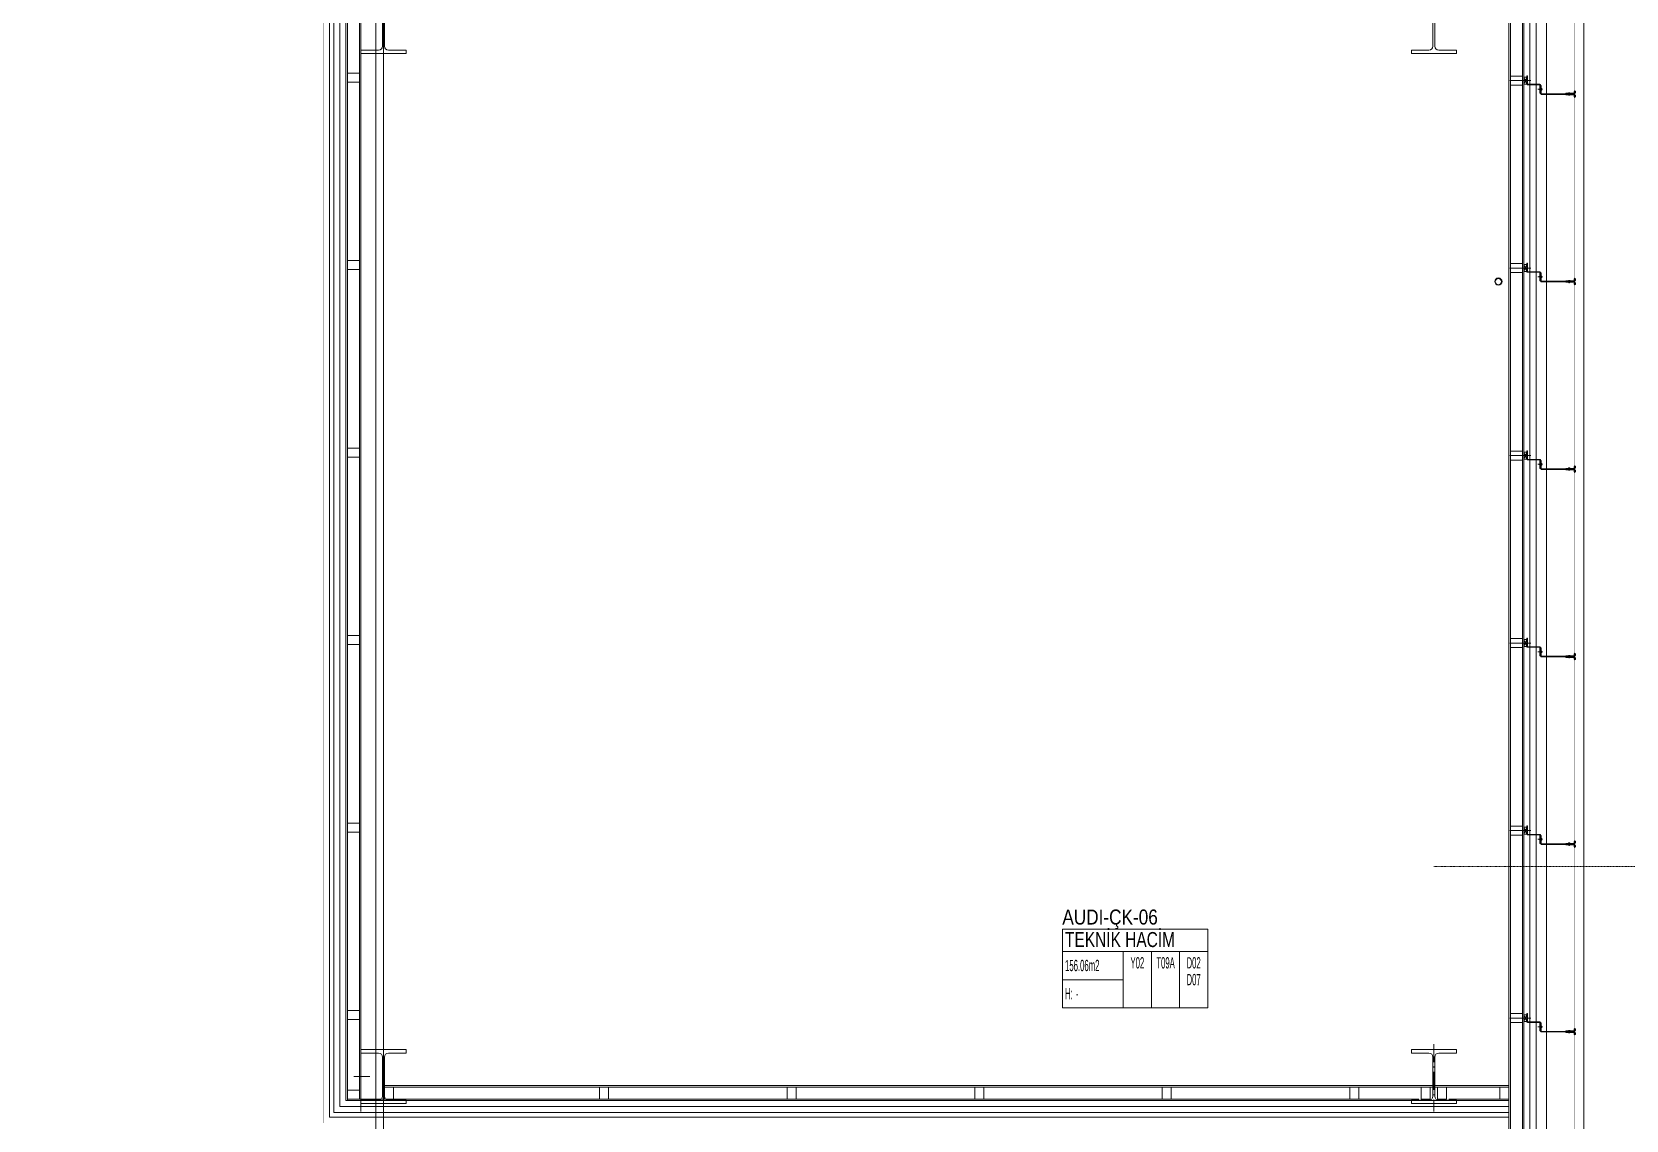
# Model space of a CAD drawing. Extents: x -2749 to 23780, y -1311 to 8245.
# Drawn here: x 21623 to 22686, y 1016 to 1741 of the extents above; entities that cross this region are included whole.
import ezdxf
from ezdxf.enums import TextEntityAlignment as Align

# ---------------------------------------------------------------- set-up
doc = ezdxf.new("R2010")
doc.units = 0
doc.header["$MEASUREMENT"] = 0
doc.linetypes.add('ACAD_ISO10W100', pattern=[18.5, 12, -3, 0.5, -3])
doc.linetypes.add('DASHDOT2', pattern=[0.5, 0.25, -0.125, 0, -0.125])
doc.layers.get('0').update_dxf_attribs({"color": 9, "lineweight": 9})
for name, color, linetype, lineweight in [('-M-HVAC-S-MNF2B', 251, 'Continuous', 9), ('06C', 9, 'Continuous', 9), ('06D', 9, 'Continuous', 9), ('1-ST-SAFT-SOGUK SU', 251, 'Continuous', 9), ('10', 9, 'Continuous', 9), ('11', 9, 'Continuous', 9), ('21', 9, 'Continuous', 9), ('24', 9, 'DASHDOT2', 9), ('33', 9, 'BATTING', 9), ('40B', 9, 'Continuous', 9), ('KALIP AKS', 8, 'ACAD_ISO10W100', 5)]:
    doc.layers.add(name, color=color, linetype=linetype, lineweight=lineweight)
doc.styles.add('Arial', font='arial.ttf', dxfattribs={"height": 2.5})
doc.styles.add('MuuM_TEXT-STANDART', font='ARIALN.TTF')
doc.linetypes.add('BATTING', pattern='A,0.0001,-0.1,[134,ltypeshp.shx,S=0.1,R=0,X=-0.1,Y=0],-0.2,[134,ltypeshp.shx,S=0.1,R=180,X=0.1,Y=0],-0.1', length=0.4001)

# ---------------------------------------------------------------- blocks, each defined once
blk = doc.blocks.new('P-AKS_AUDI')
at = {"layer": '24'}
blk.add_lwpolyline([(0, -1600), (360, -1600)], dxfattribs=at)
blk = doc.blocks.new('p- alum kaplama profil')
at = {"lineweight": 13}
blk.add_lwpolyline([(7.1, 12.6), (7.1, 26.5)], dxfattribs=at)
at = {"lineweight": 18}
blk.add_lwpolyline([(4.1, 6.2), (-1.4, 6.2), (-1.4, 6.5), (4.1, 6.5, 0.414214), (4.3, 6.7), (4.3, 14.7, -0.414214), (4.8, 15.2), (10.3, 15.2), (10.3, 14.9), (4.8, 14.9, 0.414214), (4.6, 14.7), (4.6, 6.7, -0.414214)], format="xyb", close=True, dxfattribs=at)
at = {"lineweight": 5}
blk.add_lwpolyline([(9.4, 15.2), (4.8, 15.2), (4.8, 17.2), (9.4, 17.2)], close=True, dxfattribs=at)
for points in [[(4.8, 15.2), (9.4, 17.2)], [(9.4, 15.2), (4.8, 17.2)]]:
    blk.add_lwpolyline(points, dxfattribs=at)
blk.add_lwpolyline([(-2.1, 5.6), (-2.1, -2.3), (-2.1, -15.7), (-1.7, -15.7), (-1.7, -2.3), (-1.7, 5.6), (-1.7, 5.6), (-1.7, 5.6), (-1.7, 5.6), (-1.7, 5.6), (-1.7, 5.6), (-1.7, 5.6), (-1.7, 5.6), (-1.7, 5.6), (-1.6, 5.6), (-1.6, 5.6), (-1.6, 5.6), (-1.6, 5.6), (-1.6, 5.6), (-1.6, 5.6), (-1.6, 5.6), (-1.6, 5.6), (-1.6, 5.6), (-1.6, 5.6), (-1.6, 5.6), (-1.6, 5.6), (-1.6, 5.6), (-1.6, 5.6), (-1.6, 5.6), (-1.6, 5.6), (-1.6, 5.7), (-1.6, 5.7), (-1.6, 5.7), (-1.6, 5.7), (-1.6, 5.7), (-1.6, 5.7), (-1.6, 5.7), (-1.6, 5.7), (3.9, 5.7), (3.9, 6.1), (-1.6, 6.1), (-1.6, 6.1), (-1.6, 6.1), (-1.6, 6.1), (-1.7, 6), (-1.7, 6), (-1.7, 6), (-1.7, 6), (-1.8, 6), (-1.8, 6), (-1.8, 6), (-1.8, 6), (-1.8, 6), (-1.9, 6), (-1.9, 5.9), (-1.9, 5.9), (-1.9, 5.9), (-1.9, 5.9), (-1.9, 5.9), (-2, 5.9), (-2, 5.8), (-2, 5.8), (-2, 5.8), (-2, 5.8), (-2, 5.7), (-2, 5.7), (-2, 5.7), (-2, 5.7), (-2, 5.7), (-2.1, 5.6), (-2.1, 5.6), (-2.1, 5.6)], close=True)
blk.add_lwpolyline([(-1.7, -2.3), (-2.1, -2.3)])
for points in [[(-2.4, -10.8), (-2.4, -16.4), (-2.4, -16.4, -0.414214), (-2.5, -16.5), (-2.5, -16.5), (-4.1, -16.5), (-4.1, -16.8), (-2.5, -16.8), (-2.5, -16.8, 0.414214), (-2.1, -16.4), (-2.1, -10.8)], [(-1.4, -10.8), (-1.7, -10.8), (-1.7, -16.4, 0.414214), (-1.2, -16.8), (-1.2, -16.8), (0.3, -16.8), (0.3, -16.5), (-1.2, -16.5), (-1.2, -16.5, -0.414214), (-1.4, -16.4), (-1.4, -16.4)]]:
    blk.add_lwpolyline(points, format="xyb", close=True)
for points in [[(0.7, 5.7, -10), (1.9, 5.7, -10)], [(0.7, 5.7, -10), (0.7, 5.6, -10), (0.7, 5.6, -10), (0.7, 5.6, -10), (0.7, 5.6, -10), (0.7, 5.6, -10), (0.7, 5.5, -10), (0.7, 5.5, -10), (0.7, 5.5, -10), (0.7, 5.5, -10), (0.7, 5.5, -10), (0.7, 5.4, -10), (0.7, 5.4, -10), (0.7, 5.4, -10), (0.7, 5.4, -10), (0.8, 5.4, -10), (0.8, 5.4, -10), (0.8, 5.3, -10), (0.8, 5.3, -10), (0.8, 5.3, -10), (0.8, 5.3, -10), (0.8, 5.3, -10), (0.9, 5.3, -10), (0.9, 5.3, -10), (0.9, 5.3, -10), (0.9, 5.2, -10), (0.9, 5.2, -10), (0.9, 5.2, -10), (1, 5.2, -10), (1, 5.2, -10), (1, 5.2, -10), (1, 5.2, -10), (1, 5.2, -10)], [(1.6, 7.1, -10), (1, 7.1, -10)], [(1.6, 6.9, -10), (1, 7, -10)], [(1.3, 5.9, -10), (1, 5.9, -10)], [(1, 5.7, -10), (1, 5.7, -10), (1, 5.7, -10), (1, 5.7, -10), (1, 5.7, -10), (1, 5.7, -10), (1, 5.7, -10), (1, 5.7, -10), (1, 5.7, -10), (1, 5.7, -10), (1, 5.7, -10), (1, 5.7, -10), (1, 5.7, -10), (1, 5.7, -10), (1, 5.7, -10), (1, 5.7, -10), (1, 5.7, -10), (1, 5.7, -10), (1, 5.7, -10), (1, 5.7, -10), (1, 5.7, -10), (1, 5.7, -10), (1, 5.7, -10), (1, 5.7, -10), (1, 5.7, -10), (1, 5.7, -10), (1, 5.7, -10), (1, 5.7, -10), (1, 5.7, -10), (1, 5.7, -10), (1, 5.7, -10), (1, 5.7, -10), (1, 5.7, -10)], [(1, 5.2, -10), (1, 5.2, -10), (1, 5.2, -10), (1, 5.2, -10), (1.1, 5.2, -10), (1.1, 5.2, -10), (1.1, 5.2, -10), (1.1, 5.2, -10), (1.1, 5.2, -10), (1.1, 5.2, -10), (1.1, 5.2, -10), (1.1, 5.2, -10), (1.1, 5.2, -10), (1.1, 5.2, -10), (1.1, 5.2, -10), (1.1, 5.2, -10), (1.1, 5.2, -10), (1.1, 5.2, -10), (1.1, 5.2, -10), (1.1, 5.2, -10), (1.1, 5.2, -10), (1.1, 5.2, -10), (1.2, 5.2, -10), (1.2, 5.2, -10), (1.2, 5.2, -10), (1.2, 5.2, -10), (1.2, 5.2, -10), (1.2, 5.2, -10), (1.2, 5.2, -10), (1.2, 5.2, -10), (1.2, 5.2, -10), (1.2, 5.2, -10), (1.2, 5.2, -10)], [(1, 6.9, -10), (1.3, 7.6, -10)], [(1, 5.8, -10), (1, 6, -10)], [(1, 5.7, -10), (1, 5.8, -10)], [(1.2, 5.2, -10), (1.2, 5.2, -10)], [(1.4, 5.2, -10), (1.2, 5.2, -10)], [(1.3, 4.9, -10), (1.3, 7.8, -10)], [(1.5, 6.8, -10), (1.3, 7.6, -10)], [(1.3, 6.2, -10), (1.3, 6.3, -10)], [(1.4, 5.2, -10), (1.4, 5.2, -10)], [(1.4, 5.2, -10), (1.4, 5.2, -10), (1.4, 5.2, -10), (1.4, 5.2, -10), (1.4, 5.2, -10), (1.4, 5.2, -10), (1.4, 5.2, -10), (1.4, 5.2, -10), (1.4, 5.2, -10), (1.4, 5.2, -10), (1.4, 5.2, -10), (1.4, 5.2, -10), (1.4, 5.2, -10), (1.4, 5.2, -10), (1.5, 5.2, -10), (1.5, 5.2, -10), (1.5, 5.2, -10), (1.5, 5.2, -10), (1.5, 5.2, -10), (1.5, 5.2, -10), (1.5, 5.2, -10), (1.5, 5.2, -10), (1.5, 5.2, -10), (1.5, 5.2, -10), (1.5, 5.2, -10), (1.5, 5.2, -10), (1.5, 5.2, -10), (1.5, 5.2, -10), (1.5, 5.2, -10), (1.5, 5.2, -10), (1.5, 5.2, -10), (1.5, 5.2, -10), (1.5, 5.2, -10)], [(1.5, 5.7, -10), (1.5, 5.9, -10)], [(1.5, 5.2, -10), (1.6, 5.2, -10), (1.6, 5.2, -10), (1.6, 5.2, -10), (1.6, 5.2, -10), (1.6, 5.2, -10), (1.7, 5.2, -10), (1.7, 5.2, -10), (1.7, 5.3, -10), (1.7, 5.3, -10), (1.7, 5.3, -10), (1.7, 5.3, -10), (1.8, 5.3, -10), (1.8, 5.3, -10), (1.8, 5.3, -10), (1.8, 5.3, -10), (1.8, 5.4, -10), (1.8, 5.4, -10), (1.8, 5.4, -10), (1.8, 5.4, -10), (1.9, 5.4, -10), (1.9, 5.4, -10), (1.9, 5.5, -10), (1.9, 5.5, -10), (1.9, 5.5, -10), (1.9, 5.5, -10), (1.9, 5.5, -10), (1.9, 5.6, -10), (1.9, 5.6, -10), (1.9, 5.6, -10), (1.9, 5.6, -10), (1.9, 5.6, -10), (1.9, 5.7, -10)], [(1.5, 5.7, -10), (1.5, 5.7, -10), (1.5, 5.7, -10), (1.5, 5.7, -10), (1.5, 5.7, -10), (1.5, 5.7, -10), (1.5, 5.7, -10), (1.5, 5.7, -10), (1.5, 5.7, -10), (1.5, 5.7, -10), (1.5, 5.7, -10), (1.5, 5.7, -10), (1.5, 5.7, -10), (1.5, 5.7, -10), (1.6, 5.7, -10), (1.6, 5.7, -10), (1.6, 5.7, -10), (1.6, 5.7, -10), (1.6, 5.7, -10), (1.6, 5.7, -10), (1.6, 5.7, -10), (1.6, 5.7, -10), (1.6, 5.7, -10), (1.6, 5.7, -10), (1.6, 5.7, -10), (1.6, 5.7, -10), (1.6, 5.7, -10), (1.6, 5.7, -10), (1.6, 5.7, -10), (1.6, 5.7, -10), (1.6, 5.7, -10), (1.6, 5.7, -10), (1.6, 5.7, -10)], [(-3.8, -17, 0), (-3.8, -17.1, 0), (-3.8, -17.1, 0), (-3.8, -17.1, 0), (-3.7, -17.1, 0), (-3.7, -17.2, 0), (-3.7, -17.2, 0), (-3.6, -17.2, 0), (-3.6, -17.2, 0), (-3.6, -17.2, 0), (-3.5, -17.3, 0), (-3.5, -17.3, 0), (-3.4, -17.3, 0), (-3.4, -17.3, 0), (-3.4, -17.3, 0), (-3.3, -17.3, 0), (-3.3, -17.3, 0), (-3.2, -17.3, 0), (-3.2, -17.3, 0), (-3.2, -17.3, 0), (-3.1, -17.3, 0), (-3.1, -17.3, 0), (-3.1, -17.3, 0), (-3, -17.2, 0), (-3, -17.2, 0), (-2.9, -17.2, 0), (-2.9, -17.2, 0), (-2.9, -17.2, 0), (-2.8, -17.1, 0), (-2.8, -17.1, 0), (-2.8, -17.1, 0), (-2.8, -17.1, 0), (-2.7, -17, 0)], [(-3.3, -17, 0), (-3.8, -17, 0)], [(-2.8, -16.5, 0), (-2.9, -16.5, 0), (-2.9, -16.5, 0), (-2.9, -16.4, 0), (-2.9, -16.4, 0), (-2.9, -16.4, 0), (-3, -16.4, 0), (-3, -16.3, 0), (-3, -16.3, 0), (-3, -16.3, 0), (-3.1, -16.3, 0), (-3.1, -16.3, 0), (-3.1, -16.2, 0), (-3.2, -16.2, 0), (-3.2, -16.2, 0), (-3.2, -16.2, 0), (-3.3, -16.2, 0), (-3.3, -16.2, 0), (-3.4, -16.2, 0), (-3.4, -16.2, 0), (-3.4, -16.2, 0), (-3.5, -16.3, 0), (-3.5, -16.3, 0), (-3.5, -16.3, 0), (-3.6, -16.3, 0), (-3.6, -16.3, 0), (-3.6, -16.4, 0), (-3.6, -16.4, 0), (-3.7, -16.4, 0), (-3.7, -16.4, 0), (-3.7, -16.5, 0), (-3.7, -16.5, 0), (-3.7, -16.5, 0)], [(-3.3, -16.5, 0), (-3.7, -16.5, 0)], [(-3.3, -16.5, 0), (-3.5, -16.5, 0)], [(-3.5, -16.5, 0), (-3.3, -16.5, 0)], [(-3.5, -17, 0), (-3.5, -16.5, 0)], [(-3.3, -17.5, 0), (-3.3, -16, 0)], [(-3.3, -16.5, 0), (-2.8, -16.5, 0)], [(-3.3, -16.5, 0), (-3, -16.5, 0)], [(-3, -16.5, 0), (-3.3, -16.5, 0)], [(-3.3, -17, 0), (-2.7, -17, 0)], [(-3, -17, 0), (-3, -16.5, 0)], [(-2.9, -13, 0), (-0.9, -13, 0)], [(-2.4, -12.5, 0), (-2.4, -12.5, 0), (-2.4, -12.6, 0), (-2.5, -12.6, 0), (-2.5, -12.6, 0), (-2.5, -12.6, 0), (-2.6, -12.7, 0), (-2.6, -12.7, 0), (-2.6, -12.7, 0), (-2.6, -12.8, 0), (-2.7, -12.8, 0), (-2.7, -12.8, 0), (-2.7, -12.9, 0), (-2.7, -12.9, 0), (-2.7, -13, 0), (-2.7, -13, 0), (-2.7, -13, 0), (-2.7, -13.1, 0), (-2.7, -13.1, 0), (-2.7, -13.2, 0), (-2.7, -13.2, 0), (-2.7, -13.2, 0), (-2.7, -13.3, 0), (-2.6, -13.3, 0), (-2.6, -13.4, 0), (-2.6, -13.4, 0), (-2.6, -13.4, 0), (-2.5, -13.5, 0), (-2.5, -13.5, 0), (-2.5, -13.5, 0), (-2.4, -13.5, 0), (-2.4, -13.5, 0), (-2.4, -13.6, 0)], [(-2.4, -13, 0), (-2.4, -12.5, 0)], [(-2.4, -13, 0), (-2.4, -12.7, 0)], [(-2.4, -12.7, 0), (-2.4, -13, 0)], [(-1.4, -12.7, 0), (-2.4, -12.7, 0)], [(-2.4, -13, 0), (-2.4, -13.4, 0)], [(-2.4, -13, 0), (-2.4, -13.6, 0)], [(-2.4, -13.4, 0), (-2.4, -13, 0)], [(-1.4, -13.4, 0), (-2.4, -13.4, 0)], [(-1.4, -13, 0), (-1.4, -12.4, 0)], [(-1.4, -13.7, 0), (-1.3, -13.7, 0), (-1.3, -13.6, 0), (-1.3, -13.6, 0), (-1.2, -13.6, 0), (-1.2, -13.5, 0), (-1.2, -13.5, 0), (-1.2, -13.5, 0), (-1.1, -13.4, 0), (-1.1, -13.4, 0), (-1.1, -13.3, 0), (-1.1, -13.3, 0), (-1.1, -13.2, 0), (-1.1, -13.2, 0), (-1.1, -13.1, 0), (-1.1, -13.1, 0), (-1.1, -13, 0), (-1.1, -13, 0), (-1.1, -12.9, 0), (-1.1, -12.9, 0), (-1.1, -12.9, 0), (-1.1, -12.8, 0), (-1.1, -12.8, 0), (-1.1, -12.7, 0), (-1.1, -12.7, 0), (-1.2, -12.6, 0), (-1.2, -12.6, 0), (-1.2, -12.5, 0), (-1.2, -12.5, 0), (-1.3, -12.5, 0), (-1.3, -12.4, 0), (-1.3, -12.4, 0), (-1.4, -12.4, 0)], [(-1.4, -13, 0), (-1.4, -13.7, 0)], [(-0.6, -17, 0), (-1.1, -17, 0)], [(0, -17, 0), (0, -17.1, 0), (-0.1, -17.1, 0), (-0.1, -17.1, 0), (-0.1, -17.1, 0), (-0.2, -17.2, 0), (-0.2, -17.2, 0), (-0.2, -17.2, 0), (-0.3, -17.2, 0), (-0.3, -17.2, 0), (-0.3, -17.3, 0), (-0.4, -17.3, 0), (-0.4, -17.3, 0), (-0.4, -17.3, 0), (-0.5, -17.3, 0), (-0.5, -17.3, 0), (-0.6, -17.3, 0), (-0.6, -17.3, 0), (-0.6, -17.3, 0), (-0.7, -17.3, 0), (-0.7, -17.3, 0), (-0.7, -17.3, 0), (-0.8, -17.3, 0), (-0.8, -17.2, 0), (-0.9, -17.2, 0), (-0.9, -17.2, 0), (-0.9, -17.2, 0), (-1, -17.2, 0), (-1, -17.1, 0), (-1, -17.1, 0), (-1.1, -17.1, 0), (-1.1, -17.1, 0), (-1.1, -17, 0)], [(-1, -16.5, 0), (-1, -16.5, 0), (-1, -16.5, 0), (-1, -16.4, 0), (-0.9, -16.4, 0), (-0.9, -16.4, 0), (-0.9, -16.4, 0), (-0.9, -16.3, 0), (-0.8, -16.3, 0), (-0.8, -16.3, 0), (-0.8, -16.3, 0), (-0.7, -16.3, 0), (-0.7, -16.2, 0), (-0.7, -16.2, 0), (-0.6, -16.2, 0), (-0.6, -16.2, 0), (-0.6, -16.2, 0), (-0.5, -16.2, 0), (-0.5, -16.2, 0), (-0.4, -16.2, 0), (-0.4, -16.2, 0), (-0.4, -16.3, 0), (-0.3, -16.3, 0), (-0.3, -16.3, 0), (-0.3, -16.3, 0), (-0.3, -16.3, 0), (-0.2, -16.4, 0), (-0.2, -16.4, 0), (-0.2, -16.4, 0), (-0.2, -16.4, 0), (-0.1, -16.5, 0), (-0.1, -16.5, 0), (-0.1, -16.5, 0)], [(-0.6, -16.5, 0), (-1, -16.5, 0)], [(-0.6, -16.5, 0), (-0.8, -16.5, 0)], [(-0.8, -16.5, 0), (-0.6, -16.5, 0)], [(-0.8, -17, 0), (-0.8, -16.5, 0)], [(-0.6, -17.5, 0), (-0.6, -16, 0)], [(-0.6, -16.5, 0), (-0.3, -16.5, 0)], [(-0.6, -16.5, 0), (-0.1, -16.5, 0)], [(-0.3, -16.5, 0), (-0.6, -16.5, 0)], [(-0.6, -17, 0), (0, -17, 0)], [(-0.3, -17, 0), (-0.3, -16.5, 0)]]:
    blk.add_polyline3d(points)
blk = doc.blocks.new('0_roomno2-flat-2')
at = {"layer": '21'}
blk.add_lwpolyline([(96.9, -52.5), (0, -52.5), (0, 0), (96.9, 0)], close=True, dxfattribs=at)
for points in [[(0, -15), (96.9, -15)], [(40.6, -15), (40.6, -52.5)], [(59.4, -15), (59.4, -52.5)], [(78.1, -15), (78.1, -52.5)], [(0, -33.8), (40.6, -33.8)]]:
    blk.add_lwpolyline(points, dxfattribs=at)
at = {"layer": '21', "style": 'MuuM_TEXT-STANDART', "width": 0.6}
blk.add_text('H:', height=7.5, dxfattribs=at).set_placement((1.8, -43), align=Align.MIDDLE_LEFT)
at = {"layer": '21', "style": 'Arial'}
blk.add_attdef('ODANO', (0, 5.9), '', height=10, dxfattribs=at)
blk.add_attdef('MEKANADI', text='', height=10, dxfattribs=at).set_placement((1.8, -15), align=Align.BOTTOM_LEFT)
at = {"layer": '21', "style": 'MuuM_TEXT-STANDART', "width": 0.6}
for tag, p in [('M2', (1.8, -24.4)), ('TEMIZTAVANYUKSEKLIGI', (9, -43))]:
    blk.add_attdef(tag, text='', height=7.5, dxfattribs=at).set_placement(p, align=Align.MIDDLE_LEFT)
for tag, p in [('YER01', (50, -22.5)), ('TAVAN01', (68.8, -22.5)), ('DUVAR01', (87.5, -22.5)), ('YER02', (50, -33.8)), ('TAVAN02', (68.8, -33.8)), ('DUVAR02', (87.5, -33.8)), ('YER03', (50, -45)), ('TAVAN03', (68.8, -45)), ('DUVAR03', (87.5, -45))]:
    blk.add_attdef(tag, text='', height=7.5, dxfattribs=at).set_placement(p, align=Align.MIDDLE_CENTER)
blk = doc.blocks.new('prf-36')
for p, q in [((-15, 18), (15, 18)), ((-15, 15.75), (-15, 18)), ((-3.325, 15.75), (-15, 15.75)), ((-0.625, 13.05), (-0.625, -13.05)), ((0.625, 13.05), (0.625, -13.05)), ((15, 15.75), (3.325, 15.75)), ((15, 18), (15, 15.75)), ((-15, -15.75), (-3.325, -15.75)), ((-15, -18), (-15, -15.75)), ((15, -18), (-15, -18)), ((3.325, -15.75), (15, -15.75)), ((15, -15.75), (15, -18))]:
    blk.add_line(p, q)
for centre, start, end in [((-3.325, 13.05), 0, 90), ((3.325, 13.05), 90, 180), ((-3.325, -13.05), 270, 0), ((3.325, -13.05), 180, 270)]:
    blk.add_arc(centre, 2.7, start, end)
blk = doc.blocks.new('ÇATI KATI PLANI')
at = {"layer": '06C'}
blk.add_lwpolyline([(22657.5, 285), (18957.5, 285), (18957.5, 2865), (22657.5, 2865)], close=True, dxfattribs=at)
at = {"layer": '06D'}
for points in [[(21745, 2840), (22632.5, 2840), (22632.5, 310), (21817.5, 310)], [(21821.5, 2089), (21821.5, 1018), (22607.5, 1018)]]:
    blk.add_lwpolyline(points, dxfattribs=at)
at = {"layer": '10'}
for points, const_width in [([(20467.5, 291), (18963.5, 291), (18963.5, 2859), (22651.5, 2859), (22651.5, 291), (21824.7, 291)], 0.2), ([(21821.5, 314), (22628.5, 314), (22628.5, 2836), (21738.2, 2836)], 0.1), ([(21817.5, 2089), (21817.5, 1014)], 0.1)]:
    blk.add_lwpolyline(points, dxfattribs=dict(at, const_width=const_width))
for points in [[(21833.5, 1714), (21841.5, 1714), (21841.5, 1708), (21833.5, 1708)], [(22608.5, 1706), (22616.5, 1706), (22616.5, 1712), (22608.5, 1712)], [(21833.5, 1589), (21841.5, 1589), (21841.5, 1583), (21833.5, 1583)], [(22608.5, 1581), (22616.5, 1581), (22616.5, 1587), (22608.5, 1587)], [(21833.5, 1464), (21841.5, 1464), (21841.5, 1458), (21833.5, 1458)], [(22608.5, 1456), (22616.5, 1456), (22616.5, 1462), (22608.5, 1462)], [(21833.5, 1339), (21841.5, 1339), (21841.5, 1333), (21833.5, 1333)], [(22608.5, 1331), (22616.5, 1331), (22616.5, 1337), (22608.5, 1337)], [(21833.5, 1214), (21841.5, 1214), (21841.5, 1208), (21833.5, 1208)], [(22608.5, 1206), (22616.5, 1206), (22616.5, 1212), (22608.5, 1212)], [(21833.5, 1089), (21841.5, 1089), (21841.5, 1083), (21833.5, 1083)], [(22608.5, 1081), (22616.5, 1081), (22616.5, 1087), (22608.5, 1087)], [(21833.5, 1036), (21841.5, 1036), (21841.5, 1030), (21833.5, 1030)], [(21858.1, 1038), (21858.1, 1030), (21864.1, 1030), (21864.1, 1038)], [(22001.5, 1038), (22001.5, 1030), (22007.5, 1030), (22007.5, 1038)], [(22126.5, 1038), (22126.5, 1030), (22132.5, 1030), (22132.5, 1038)], [(22251.5, 1038), (22251.5, 1030), (22257.5, 1030), (22257.5, 1038)], [(22376.5, 1038), (22376.5, 1030), (22382.5, 1030), (22382.5, 1038)], [(22501.5, 1038), (22501.5, 1030), (22507.5, 1030), (22507.5, 1038)], [(22549.1, 1038), (22549.1, 1030), (22555.1, 1030), (22555.1, 1038)], [(22559.9, 1038), (22559.9, 1030), (22565.9, 1030), (22565.9, 1038)], [(22601.5, 1038), (22601.5, 1030), (22607.5, 1030), (22607.5, 1038)]]:
    blk.add_lwpolyline(points, close=True, dxfattribs=at)
at = {"layer": '11'}
for points in [[(22617.5, 2365), (22617.5, 325), (21832.5, 325)], [(22616.5, 2365), (22616.5, 326), (21841.5, 326)], [(22608.5, 2365), (22608.5, 334), (21841.5, 334)], [(22607.5, 2365), (22607.5, 335), (21842.5, 335)], [(22608.5, 2365), (22608.5, 334)], [(21832.5, 2099), (21832.5, 1061)], [(21833.5, 2089), (21833.5, 1029)], [(21841.5, 2089), (21841.5, 1030)], [(21842.5, 2089), (21842.5, 1030)], [(21842.5, 1727), (21842.5, 1177)], [(21832.5, 1145), (21832.5, 1029)], [(21858.1, 1039), (22556.9, 1039)], [(21858.1, 1038), (22556.9, 1038)], [(22558.1, 1039), (22607.5, 1039)], [(22558.1, 1038), (22607.5, 1038)], [(21832.5, 1029), (22607.5, 1029)], [(21833.5, 1030), (22547.5, 1030)], [(22567.5, 1030), (22607.5, 1030)]]:
    blk.add_lwpolyline(points, dxfattribs=at)
at = {"layer": '33', "linetype": 'Continuous', "ltscale": 0.4}
for points in [[(21832.5, 317), (22625.7, 317), (22625.7, 2833.2), (21745, 2833.3)], [(21824.5, 2089), (21824.5, 1021), (22607.5, 1021)], [(21842.5, 1727), (21842.5, 1177)]]:
    blk.add_lwpolyline(points, dxfattribs=at)
at = {"layer": '33', "ltscale": 0.4}
for points in [[(21828.5, 321), (22621.5, 321), (22621.5, 2829), (21745, 2829)], [(21828.5, 2089), (21828.5, 1025), (22607.5, 1025)]]:
    blk.add_lwpolyline(points, dxfattribs=at)
at = {"layer": '40B'}
for points in [[(19790, 2365), (19790, 1840), (20467.5, 1840), (20467.5, 325), (21852.5, 325), (21852.5, 2365)], [(21852.5, 2365), (22617.5, 2365), (22617.5, 325), (21852.5, 325)]]:
    blk.add_lwpolyline(points, close=True, dxfattribs=at)
at = {"layer": 'KALIP AKS'}
for p, q in [((21842.5, 1066.7), (21842.5, 1021.7)), ((22557.5, 1066.7), (22557.5, 1021.7)), ((21837.7, 1045), (21848.4, 1045))]:
    blk.add_line(p, q, dxfattribs=at)
ref = blk.add_blockref('0_roomno2-flat-2', (22309.9, 1143.4))
ref.add_attrib('ODANO', 'AUDI-ÇK-06', dxfattribs={"layer": '21', "height": 10, "style": 'MuuM_TEXT-STANDART'}).set_placement((22309.9, 1143.4), align=Align.BOTTOM_LEFT)
ref.add_attrib('MEKANADI', 'TEKNİK HACİM', dxfattribs={"layer": '21', "height": 10, "style": 'MuuM_TEXT-STANDART', "width": 0.9}).set_placement((22311.7, 1128.4), align=Align.BOTTOM_LEFT)
ref.add_attrib('M2', '156.06m2', dxfattribs={"layer": '21', "height": 7.5, "style": 'MuuM_TEXT-STANDART', "width": 0.6}).set_placement((22311.7, 1119.1), align=Align.MIDDLE_LEFT)
ref.add_attrib('TEMIZTAVANYUKSEKLIGI', '-', dxfattribs={"layer": '21', "height": 7.5, "style": 'MuuM_TEXT-STANDART', "width": 0.6}).set_placement((22318.9, 1100.4), align=Align.MIDDLE_LEFT)
ref.add_attrib('YER01', 'Y02', dxfattribs={"layer": '21', "height": 7.5, "style": 'MuuM_TEXT-STANDART', "width": 0.6}).set_placement((22359.9, 1120.9), align=Align.MIDDLE_CENTER)
ref.add_attrib('TAVAN01', 'T09A', dxfattribs={"layer": '21', "height": 7.5, "style": 'MuuM_TEXT-STANDART', "width": 0.6}).set_placement((22378.7, 1120.9), align=Align.MIDDLE_CENTER)
ref.add_attrib('DUVAR01', 'D02', dxfattribs={"layer": '21', "height": 7.5, "style": 'MuuM_TEXT-STANDART', "width": 0.6}).set_placement((22397.4, 1120.9), align=Align.MIDDLE_CENTER)
ref.add_attrib('DUVAR02', 'D07', dxfattribs={"layer": '21', "height": 7.5, "style": 'MuuM_TEXT-STANDART', "width": 0.6}).set_placement((22397.4, 1109.7), align=Align.MIDDLE_CENTER)
at = {"layer": '10'}
for p in [(21857.5, 1745), (22557.5, 1745), (21857.5, 1045), (22557.5, 1045)]:
    blk.add_blockref('prf-36', p, dxfattribs=at)
at = {"layer": '10', "rotation": 90}
for p in [(22634.7, 1701.9), (22634.7, 1576.9), (22634.7, 1451.9), (22634.7, 1326.9), (22634.7, 1201.9), (22634.7, 1076.9)]:
    blk.add_blockref('p- alum kaplama profil', p, dxfattribs=at)
at = {"layer": '24'}
blk.add_blockref('P-AKS_AUDI', (22557.5, 2785), dxfattribs=at)

msp = doc.modelspace()

# ---------------------------------------------------------------- linework, layer by layer
at = {"layer": '-M-HVAC-S-MNF2B'}
msp.add_lwpolyline([(21857.5, 335), (22607.5, 335), (22607.5, 2365), (21857.5, 2365)], close=True, dxfattribs=at)
at = {"layer": '1-ST-SAFT-SOGUK SU', "ltscale": 0.5}
for radius in [2.42, 2.09]:
    msp.add_circle((22600.5, 1575), radius, dxfattribs=at)

# ---------------------------------------------------------------- block references
msp.add_blockref('ÇATI KATI PLANI', (0, 0))

doc.saveas('drawing.dxf')
